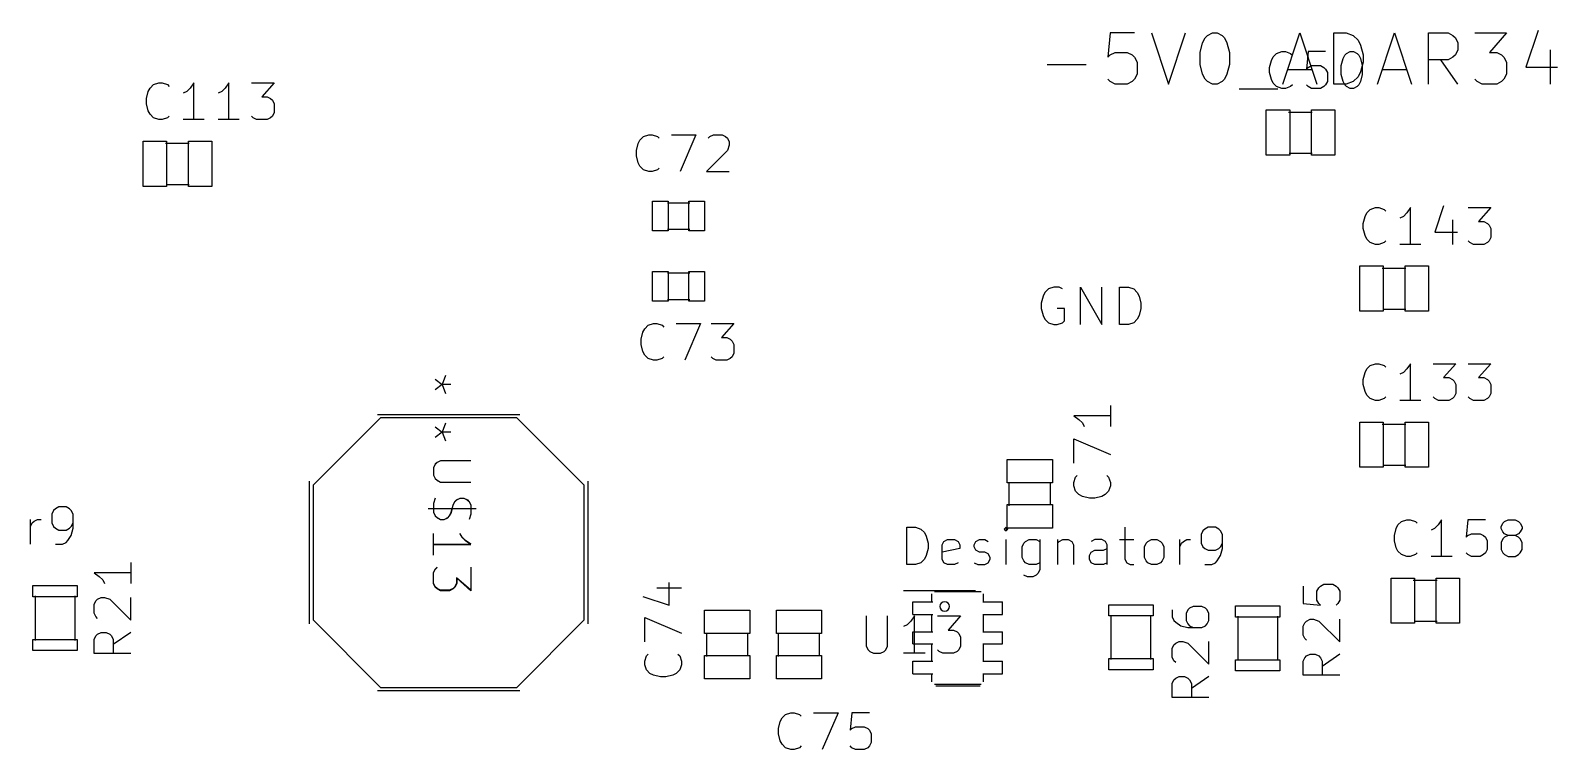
# Model space of a CAD drawing. Header units: millimetres. Extents: x 0 to 280, y 0 to 300.
# Drawn here: x 115.3 to 164.24, y 106.23 to 129.27 of the extents above; entities that cross this region are included whole.
import ezdxf

# ---------------------------------------------------------------- set-up
doc = ezdxf.new("R2010")
doc.units = ezdxf.units.MM
doc.layers.add('F.Fab', color=9, linetype='CONTINUOUS', true_color=0xafafaf)
doc.layers.add('F.Silkscreen', color=41, linetype='CONTINUOUS', true_color=0xf2eda1)

msp = doc.modelspace()

# ---------------------------------------------------------------- linework, layer by layer
at = {"layer": 'F.Fab', "linetype": 'CONTINUOUS'}
for p, q in [((163.617499, 129.271236), (163.228032, 128.102836)), ((149.908271, 129.193342), (149.830378, 128.414409)), ((150.687205, 129.193342), (149.908271, 129.193342)), ((151.232458, 129.193342), (151.777712, 127.557582)), ((151.777712, 127.557582), (152.322965, 129.193342)), ((152.790325, 128.570196), (152.868218, 128.881769)), ((152.868218, 128.881769), (152.946112, 129.037556)), ((152.946112, 129.037556), (153.024005, 129.115449)), ((153.024005, 129.115449), (153.179792, 129.193342)), ((153.179792, 129.193342), (153.335578, 129.193342)), ((153.335578, 129.193342), (153.491365, 129.115449)), ((153.491365, 129.115449), (153.569258, 129.037556)), ((153.569258, 129.037556), (153.647152, 128.881769)), ((153.647152, 128.881769), (153.725045, 128.570196)), ((155.438698, 127.557582), (155.983952, 129.193342)), ((155.983952, 129.193342), (156.529205, 127.557582)), ((157.074458, 127.557582), (157.074458, 129.193342)), ((157.074458, 129.193342), (157.463925, 129.193342)), ((157.463925, 129.193342), (157.697605, 129.115449)), ((157.697605, 129.115449), (157.853392, 128.959662)), ((157.853392, 128.959662), (157.931285, 128.803876)), ((157.931285, 128.803876), (158.009178, 128.492302)), ((158.476538, 127.557582), (159.021792, 129.193342)), ((159.021792, 129.193342), (159.567045, 127.557582)), ((160.112298, 127.557582), (160.112298, 129.193342)), ((160.112298, 129.193342), (160.735445, 129.193342)), ((160.735445, 129.193342), (160.891232, 129.115449)), ((160.891232, 129.115449), (160.969125, 129.037556)), ((160.969125, 129.037556), (161.047018, 128.881769)), ((161.047018, 128.881769), (161.047018, 128.648089)), ((161.592272, 129.193342), (162.604885, 129.193342)), ((162.604885, 129.193342), (162.059632, 128.570196)), ((149.830378, 128.414409), (149.908271, 128.492302)), ((149.908271, 128.492302), (150.064058, 128.570196)), ((150.064058, 128.570196), (150.453525, 128.570196)), ((150.453525, 128.570196), (150.609311, 128.492302)), ((150.609311, 128.492302), (150.687205, 128.414409)), ((150.687205, 128.414409), (150.765098, 128.258622)), ((150.765098, 128.258622), (150.765098, 127.869156)), ((152.790325, 128.180729), (152.790325, 128.570196)), ((153.725045, 128.570196), (153.725045, 128.180729)), ((158.009178, 128.258622), (157.931285, 127.947049)), ((158.009178, 128.492302), (158.009178, 128.258622)), ((160.735445, 128.336516), (160.112298, 128.336516)), ((161.047018, 127.557582), (160.501765, 128.336516)), ((160.891232, 128.414409), (160.735445, 128.336516)), ((160.969125, 128.492302), (160.891232, 128.414409)), ((161.047018, 128.648089), (160.969125, 128.492302)), ((162.059632, 128.570196), (162.293312, 128.570196)), ((162.293312, 128.570196), (162.449098, 128.492302)), ((162.449098, 128.492302), (162.526992, 128.414409)), ((162.526992, 128.414409), (162.604885, 128.258622)), ((162.604885, 128.258622), (162.604885, 127.869156)), ((164.006965, 128.648089), (164.006965, 127.557582)), ((147.883044, 128.180729), (149.129338, 128.180729)), ((150.765098, 127.869156), (150.687205, 127.713369)), ((152.868218, 127.869156), (152.790325, 128.180729)), ((152.946112, 127.713369), (152.868218, 127.869156)), ((153.647152, 127.869156), (153.569258, 127.713369)), ((153.725045, 128.180729), (153.647152, 127.869156)), ((155.594485, 128.024942), (156.373418, 128.024942)), ((157.853392, 127.791262), (157.697605, 127.635476)), ((157.931285, 127.947049), (157.853392, 127.791262)), ((158.632325, 128.024942), (159.411258, 128.024942)), ((162.604885, 127.869156), (162.526992, 127.713369)), ((163.228032, 128.102836), (164.240645, 128.102836)), ((149.908271, 127.635476), (149.830378, 127.713369)), ((150.064058, 127.557582), (149.908271, 127.635476)), ((150.453525, 127.557582), (150.064058, 127.557582)), ((150.609311, 127.635476), (150.453525, 127.557582)), ((150.687205, 127.713369), (150.609311, 127.635476)), ((153.024005, 127.635476), (152.946112, 127.713369)), ((153.179792, 127.557582), (153.024005, 127.635476)), ((153.335578, 127.557582), (153.179792, 127.557582)), ((153.491365, 127.635476), (153.335578, 127.557582)), ((153.569258, 127.713369), (153.491365, 127.635476)), ((154.036619, 127.401796), (155.282912, 127.401796)), ((157.463925, 127.557582), (157.074458, 127.557582)), ((157.697605, 127.635476), (157.463925, 127.557582)), ((161.670165, 127.635476), (161.592272, 127.713369)), ((161.825952, 127.557582), (161.670165, 127.635476)), ((162.293312, 127.557582), (161.825952, 127.557582)), ((162.449098, 127.635476), (162.293312, 127.557582)), ((162.526992, 127.713369), (162.449098, 127.635476)), ((154.9078, 125.2761), (154.9078, 126.7262)), ((154.9078, 126.7262), (155.6579, 126.7262)), ((155.619, 126.66), (156.381, 126.66)), ((155.6579, 126.7262), (155.6579, 125.2761)), ((156.3556, 125.2761), (156.3556, 126.7262)), ((156.3556, 126.7262), (157.1057, 126.7262)), ((157.1057, 126.7262), (157.1057, 125.2761)), ((118.9078, 124.2761), (118.9078, 125.7262)), ((118.9078, 125.7262), (119.6579, 125.7262)), ((119.619, 125.66), (120.381, 125.66)), ((119.6579, 125.7262), (119.6579, 124.2761)), ((120.3556, 124.2761), (120.3556, 125.7262)), ((120.3556, 125.7262), (121.1057, 125.7262)), ((121.1057, 125.7262), (121.1057, 124.2761)), ((155.644, 125.34), (156.381, 125.34)), ((155.6579, 125.2761), (154.9078, 125.2761)), ((157.1057, 125.2761), (156.3556, 125.2761)), ((119.644, 124.34), (120.381, 124.34)), ((119.6579, 124.2761), (118.9078, 124.2761)), ((121.1057, 124.2761), (120.3556, 124.2761)), ((135.2318, 122.8501), (135.2318, 123.8001)), ((135.2318, 123.8001), (135.7319, 123.8001)), ((135.714, 123.752), (136.426, 123.752)), ((135.7319, 123.8001), (135.7319, 122.8501)), ((136.4002, 122.8501), (136.4002, 123.8001)), ((136.4002, 123.8001), (136.9003, 123.8001)), ((136.9003, 123.8001), (136.9003, 122.8501)), ((135.7319, 122.8501), (135.2318, 122.8501)), ((135.714, 122.901), (136.426, 122.901)), ((136.9003, 122.8501), (136.4002, 122.8501)), ((135.2318, 120.6001), (135.2318, 121.5501)), ((135.2318, 121.5501), (135.7319, 121.5501)), ((135.714, 121.502), (136.426, 121.502)), ((135.7319, 121.5501), (135.7319, 120.6001)), ((136.4002, 120.6001), (136.4002, 121.5501)), ((136.4002, 121.5501), (136.9003, 121.5501)), ((136.9003, 121.5501), (136.9003, 120.6001)), ((157.9078, 120.2761), (157.9078, 121.7262)), ((157.9078, 121.7262), (158.6579, 121.7262)), ((158.619, 121.66), (159.381, 121.66)), ((158.6579, 121.7262), (158.6579, 120.2761)), ((159.3556, 120.2761), (159.3556, 121.7262)), ((159.3556, 121.7262), (160.1057, 121.7262)), ((160.1057, 121.7262), (160.1057, 120.2761)), ((147.92404, 120.990823), (147.810135, 120.876918)), ((148.094897, 121.047775), (147.92404, 120.990823)), ((148.265754, 121.047775), (148.094897, 121.047775)), ((148.379659, 120.990823), (148.265754, 121.047775)), ((148.949182, 119.851775), (148.949182, 121.047775)), ((148.949182, 121.047775), (149.632611, 119.851775)), ((149.632611, 119.851775), (149.632611, 121.047775)), ((150.202134, 119.851775), (150.202134, 121.047775)), ((150.202134, 121.047775), (150.486896, 121.047775)), ((150.486896, 121.047775), (150.657753, 120.990823)), ((150.657753, 120.990823), (150.771658, 120.876918)), ((135.7319, 120.6001), (135.2318, 120.6001)), ((135.714, 120.651), (136.426, 120.651)), ((136.9003, 120.6001), (136.4002, 120.6001)), ((147.753182, 120.763013), (147.69623, 120.535204)), ((147.69623, 120.535204), (147.69623, 120.364347)), ((147.810135, 120.876918), (147.753182, 120.763013)), ((150.771658, 120.876918), (150.828611, 120.763013)), ((150.828611, 120.763013), (150.885563, 120.535204)), ((150.885563, 120.535204), (150.885563, 120.364347)), ((147.69623, 120.364347), (147.753182, 120.136537)), ((147.753182, 120.136537), (147.810135, 120.022632)), ((147.810135, 120.022632), (147.92404, 119.908728)), ((148.436611, 120.364347), (148.208801, 120.364347)), ((148.379659, 119.908728), (148.436611, 119.96568)), ((148.436611, 119.96568), (148.436611, 120.364347)), ((150.771658, 120.022632), (150.657753, 119.908728)), ((150.828611, 120.136537), (150.771658, 120.022632)), ((150.885563, 120.364347), (150.828611, 120.136537)), ((158.6579, 120.2761), (157.9078, 120.2761)), ((158.644, 120.34), (159.381, 120.34)), ((160.1057, 120.2761), (159.3556, 120.2761)), ((147.92404, 119.908728), (148.094897, 119.851775)), ((148.094897, 119.851775), (148.208801, 119.851775)), ((148.208801, 119.851775), (148.379659, 119.908728)), ((150.486896, 119.851775), (150.202134, 119.851775)), ((150.657753, 119.908728), (150.486896, 119.851775)), ((126.5156, 116.858), (124.3566, 114.699)), ((130.8844, 116.858), (126.5156, 116.858)), ((128.262232, 116.57443), (128.489623, 116.403888)), ((128.262232, 116.57443), (128.489623, 116.403888)), ((128.603318, 116.688126), (128.489623, 116.403888)), ((128.603318, 116.688126), (128.489623, 116.403888)), ((133.0434, 114.699), (130.8844, 116.858)), ((157.9078, 115.2761), (157.9078, 116.7262)), ((157.9078, 116.7262), (158.6579, 116.7262)), ((158.619, 116.66), (159.381, 116.66)), ((158.6579, 116.7262), (158.6579, 115.2761)), ((159.3556, 115.2761), (159.3556, 116.7262)), ((159.3556, 116.7262), (160.1057, 116.7262)), ((160.1057, 116.7262), (160.1057, 115.2761)), ((128.489623, 116.403888), (128.262232, 116.233345)), ((128.489623, 116.403888), (128.262232, 116.233345)), ((128.773861, 116.403888), (128.489623, 116.403888)), ((128.489623, 116.403888), (128.603318, 116.119649)), ((128.773861, 116.403888), (128.489623, 116.403888)), ((128.489623, 116.403888), (128.603318, 116.119649)), ((146.6038, 114.7756), (146.6038, 115.5257)), ((146.6038, 115.5257), (148.0539, 115.5257)), ((148.0539, 115.5257), (148.0539, 114.7756)), ((128.271909, 115.368535), (128.215061, 115.25484)), ((128.215061, 115.25484), (128.215061, 115.027449)), ((128.215061, 115.027449), (128.271909, 114.913754)), ((128.272448, 115.370019), (128.215382, 115.255889)), ((128.215382, 115.255889), (128.215382, 115.027627)), ((128.215382, 115.027627), (128.272448, 114.913497)), ((128.328756, 115.425383), (128.271909, 115.368535)), ((128.329513, 115.427085), (128.272448, 115.370019)), ((128.442451, 115.48223), (128.328756, 115.425383)), ((128.443644, 115.48415), (128.329513, 115.427085)), ((129.408861, 115.48223), (128.442451, 115.48223)), ((129.413754, 115.48415), (128.443644, 115.48415)), ((158.6579, 115.2761), (157.9078, 115.2761)), ((158.644, 115.34), (159.381, 115.34)), ((160.1057, 115.2761), (159.3556, 115.2761)), ((124.3566, 114.699), (124.3566, 110.381)), ((128.271909, 114.913754), (128.328756, 114.856907)), ((128.272448, 114.913497), (128.329513, 114.856431)), ((128.328756, 114.856907), (128.442451, 114.800059)), ((128.329513, 114.856431), (128.443644, 114.799366)), ((128.442451, 114.800059), (129.408861, 114.800059)), ((128.443644, 114.799366), (129.413754, 114.799366)), ((133.0434, 110.381), (133.0434, 114.699)), ((148.0539, 114.7756), (146.6038, 114.7756)), ((146.67, 114.039), (146.67, 114.801)), ((147.99, 114.064), (147.99, 114.801)), ((128.271909, 114.28843), (128.215061, 114.117887)), ((128.215061, 114.117887), (128.215061, 113.833649)), ((128.272448, 114.285778), (128.215382, 114.114582)), ((128.215382, 114.114582), (128.215382, 113.829256)), ((128.783537, 113.833649), (128.840385, 114.06104)), ((128.786036, 113.829256), (128.843101, 114.057517)), ((128.840385, 114.06104), (128.897232, 114.174735)), ((128.843101, 114.057517), (128.900166, 114.171648)), ((128.897232, 114.174735), (128.95408, 114.231582)), ((128.900166, 114.171648), (128.957232, 114.228713)), ((128.95408, 114.231582), (129.067775, 114.28843)), ((128.957232, 114.228713), (129.071362, 114.285778)), ((129.067775, 114.28843), (129.18147, 114.28843)), ((129.071362, 114.285778), (129.185493, 114.285778)), ((129.18147, 114.28843), (129.295166, 114.231582)), ((129.185493, 114.285778), (129.299624, 114.228713)), ((129.295166, 114.231582), (129.352013, 114.174735)), ((129.299624, 114.228713), (129.356689, 114.171648)), ((129.352013, 114.174735), (129.408861, 114.06104)), ((129.356689, 114.171648), (129.413754, 114.057517)), ((129.408861, 114.06104), (129.408861, 113.776801)), ((129.413754, 114.057517), (129.413754, 113.77219)), ((146.6038, 113.3278), (146.6038, 114.0779)), ((146.6038, 114.0779), (148.0539, 114.0779)), ((148.0539, 114.0779), (148.0539, 113.3278)), ((129.58495, 113.943386), (128.044186, 113.943386)), ((129.579404, 113.947344), (128.044518, 113.947344)), ((128.215061, 113.833649), (128.271909, 113.719954)), ((128.215382, 113.829256), (128.272448, 113.715125)), ((128.271909, 113.719954), (128.328756, 113.663106)), ((128.272448, 113.715125), (128.329513, 113.65806)), ((128.328756, 113.663106), (128.442451, 113.606259)), ((128.329513, 113.65806), (128.443644, 113.600994)), ((128.442451, 113.606259), (128.556147, 113.606259)), ((128.443644, 113.600994), (128.557774, 113.600994)), ((128.556147, 113.606259), (128.669842, 113.663106)), ((128.557774, 113.600994), (128.671905, 113.65806)), ((128.669842, 113.663106), (128.726689, 113.719954)), ((128.671905, 113.65806), (128.72897, 113.715125)), ((128.726689, 113.719954), (128.783537, 113.833649)), ((128.72897, 113.715125), (128.786036, 113.829256)), ((129.408861, 113.776801), (129.352013, 113.606259)), ((129.413754, 113.77219), (129.356689, 113.600994)), ((128.215061, 112.469307), (128.215061, 113.151478)), ((128.215382, 112.459687), (128.215382, 113.144471)), ((129.124623, 113.037783), (129.067775, 113.151478)), ((129.128428, 113.030341), (129.071362, 113.144471)), ((148.0539, 113.3278), (146.6038, 113.3278)), ((128.215061, 112.810392), (129.408861, 112.810392)), ((128.215382, 112.802079), (129.413754, 112.802079)), ((129.238318, 112.924088), (129.124623, 113.037783)), ((129.242558, 112.91621), (129.128428, 113.030341)), ((129.408861, 112.810392), (129.238318, 112.924088)), ((129.413754, 112.802079), (129.242558, 112.91621)), ((128.215061, 111.900831), (128.271909, 112.014526)), ((128.215061, 111.559745), (128.215061, 111.900831)), ((128.215382, 111.889034), (128.272448, 112.003164)), ((128.215382, 111.546642), (128.215382, 111.889034)), ((128.271909, 112.014526), (128.328756, 112.071374)), ((128.272448, 112.003164), (128.329513, 112.06023)), ((129.408861, 111.332355), (128.95408, 111.730288)), ((128.95408, 111.730288), (128.95408, 111.559745)), ((129.413754, 111.31838), (128.957232, 111.717838)), ((128.957232, 111.717838), (128.957232, 111.546642)), ((129.408861, 112.071374), (129.408861, 111.332355)), ((129.413754, 112.06023), (129.413754, 111.31838)), ((158.9078, 110.2761), (158.9078, 111.7262)), ((158.9078, 111.7262), (159.6579, 111.7262)), ((159.619, 111.66), (160.381, 111.66)), ((159.6579, 111.7262), (159.6579, 110.2761)), ((160.3556, 110.2761), (160.3556, 111.7262)), ((160.3556, 111.7262), (161.1057, 111.7262)), ((161.1057, 111.7262), (161.1057, 110.2761)), ((115.3688, 111.1258), (115.3688, 111.4814)), ((115.3688, 111.4814), (116.7912, 111.4814)), ((116.7912, 111.1258), (115.3688, 111.1258)), ((115.445, 111.1512), (115.445, 109.7288)), ((116.715, 111.1512), (116.715, 109.7288)), ((116.7912, 111.4814), (116.7912, 111.1258)), ((128.271909, 111.44605), (128.215061, 111.559745)), ((128.272448, 111.432511), (128.215382, 111.546642)), ((128.328756, 111.389202), (128.271909, 111.44605)), ((128.329513, 111.375446), (128.272448, 111.432511)), ((128.442451, 111.332355), (128.328756, 111.389202)), ((128.443644, 111.31838), (128.329513, 111.375446)), ((128.726689, 111.332355), (128.442451, 111.332355)), ((128.72897, 111.31838), (128.443644, 111.31838)), ((128.840385, 111.389202), (128.726689, 111.332355)), ((128.843101, 111.375446), (128.72897, 111.31838)), ((128.897232, 111.44605), (128.840385, 111.389202)), ((128.900166, 111.432511), (128.843101, 111.375446)), ((128.95408, 111.559745), (128.897232, 111.44605)), ((128.957232, 111.546642), (128.900166, 111.432511)), ((144.1918, 110.9684), (144.1918, 111.2224)), ((144.268, 111.2986), (145.7666, 111.2986)), ((145.8428, 110.9684), (145.8428, 111.2224)), ((136.9038, 109.9456), (136.9038, 110.6957)), ((136.9038, 110.6957), (138.3539, 110.6957)), ((138.3539, 110.6957), (138.3539, 109.9456)), ((139.2038, 109.9456), (139.2038, 110.6957)), ((139.2038, 110.6957), (140.6539, 110.6957)), ((140.6539, 110.6957), (140.6539, 109.9456)), ((143.5822, 110.9684), (144.1918, 110.9684)), ((143.5822, 110.562), (143.5822, 110.9684)), ((144.1918, 110.9684), (144.2172, 110.9684)), ((145.8174, 110.9684), (145.8428, 110.9684)), ((145.8428, 110.9684), (146.4524, 110.9684)), ((146.4524, 110.562), (146.4524, 110.9684)), ((149.8588, 110.5158), (149.8588, 110.8714)), ((149.8588, 110.8714), (151.2812, 110.8714)), ((151.2812, 110.8714), (151.2812, 110.5158)), ((153.9188, 110.4758), (153.9188, 110.8314)), ((153.9188, 110.8314), (155.3412, 110.8314)), ((155.3412, 110.8314), (155.3412, 110.4758)), ((124.3566, 110.381), (126.5156, 108.222)), ((130.8844, 108.222), (133.0434, 110.381)), ((142.085849, 110.513754), (142.085849, 109.543644)), ((142.770633, 109.543644), (142.770633, 110.513754)), ((143.398352, 110.228428), (143.284221, 110.171362)), ((143.512482, 110.342558), (143.398352, 110.228428)), ((143.626613, 110.513754), (143.512482, 110.342558)), ((143.5822, 110.562), (144.1918, 110.562)), ((143.626613, 109.315382), (143.626613, 110.513754)), ((144.1918, 110.562), (144.2172, 110.562)), ((144.1918, 110.0032), (144.1918, 110.562)), ((144.368463, 110.513754), (145.110312, 110.513754)), ((145.110312, 110.513754), (144.710855, 110.057232)), ((145.8174, 110.562), (145.8428, 110.562)), ((145.8428, 110.562), (146.4524, 110.562)), ((145.8428, 110.0032), (145.8428, 110.562)), ((151.2812, 110.5158), (149.8588, 110.5158)), ((149.935, 109.1188), (149.935, 110.5412)), ((151.205, 109.1188), (151.205, 110.5412)), ((155.3412, 110.4758), (153.9188, 110.4758)), ((153.995, 110.5012), (153.995, 109.0788)), ((155.265, 110.5012), (155.265, 109.0788)), ((159.6579, 110.2761), (158.9078, 110.2761)), ((159.644, 110.34), (160.381, 110.34)), ((161.1057, 110.2761), (160.3556, 110.2761)), ((115.3688, 109.3986), (115.3688, 109.7542)), ((115.3688, 109.7542), (116.7912, 109.7542)), ((116.7912, 109.7542), (116.7912, 109.3986)), ((138.3539, 109.9456), (136.9038, 109.9456)), ((136.97, 109.209), (136.97, 109.971)), ((138.29, 109.234), (138.29, 109.971)), ((140.6539, 109.9456), (139.2038, 109.9456)), ((139.27, 109.209), (139.27, 109.971)), ((140.59, 109.234), (140.59, 109.971)), ((143.5822, 110.0032), (144.1918, 110.0032)), ((143.5822, 109.6222), (143.5822, 110.0032)), ((144.1918, 110.0032), (144.2172, 110.0032)), ((144.710855, 110.057232), (144.882051, 110.057232)), ((144.882051, 110.057232), (144.996181, 110.000166)), ((144.996181, 110.000166), (145.053247, 109.943101)), ((145.053247, 109.943101), (145.110312, 109.82897)), ((145.110312, 109.82897), (145.110312, 109.543644)), ((145.8174, 110.0032), (145.8428, 110.0032)), ((145.8428, 110.0032), (146.4524, 110.0032)), ((146.4524, 109.6222), (146.4524, 110.0032)), ((116.7912, 109.3986), (115.3688, 109.3986)), ((136.9038, 108.4978), (136.9038, 109.2479)), ((136.9038, 109.2479), (138.3539, 109.2479)), ((138.3539, 109.2479), (138.3539, 108.4978)), ((139.2038, 108.4978), (139.2038, 109.2479)), ((139.2038, 109.2479), (140.6539, 109.2479)), ((140.6539, 109.2479), (140.6539, 108.4978)), ((142.085849, 109.543644), (142.142915, 109.429513)), ((142.142915, 109.429513), (142.19998, 109.372448)), ((142.19998, 109.372448), (142.314111, 109.315382)), ((142.314111, 109.315382), (142.542372, 109.315382)), ((142.542372, 109.315382), (142.656503, 109.372448)), ((142.656503, 109.372448), (142.713568, 109.429513)), ((142.713568, 109.429513), (142.770633, 109.543644)), ((143.969005, 109.315382), (143.284221, 109.315382)), ((143.5822, 109.6222), (144.1918, 109.6222)), ((144.1918, 109.6222), (144.2172, 109.6222)), ((144.1918, 109.0634), (144.1918, 109.6222)), ((144.425528, 109.372448), (144.368463, 109.429513)), ((144.539659, 109.315382), (144.425528, 109.372448)), ((144.882051, 109.315382), (144.539659, 109.315382)), ((144.996181, 109.372448), (144.882051, 109.315382)), ((145.053247, 109.429513), (144.996181, 109.372448)), ((145.110312, 109.543644), (145.053247, 109.429513)), ((145.8174, 109.6222), (145.8428, 109.6222)), ((145.8428, 109.6222), (146.4524, 109.6222)), ((145.8428, 109.0634), (145.8428, 109.6222)), ((149.8588, 108.7886), (149.8588, 109.1442)), ((149.8588, 109.1442), (151.2812, 109.1442)), ((151.2812, 109.1442), (151.2812, 108.7886)), ((143.5822, 109.0634), (144.1918, 109.0634)), ((143.5822, 108.657), (143.5822, 109.0634)), ((143.5822, 108.657), (144.1918, 108.657)), ((144.1918, 109.0634), (144.2172, 109.0634)), ((144.1918, 108.657), (144.2172, 108.657)), ((144.1918, 108.403), (144.1918, 108.657)), ((145.8174, 109.0634), (145.8428, 109.0634)), ((145.8174, 108.657), (145.8428, 108.657)), ((145.8428, 109.0634), (146.4524, 109.0634)), ((145.8428, 108.657), (146.4524, 108.657)), ((145.8428, 108.403), (145.8428, 108.657)), ((146.4524, 108.657), (146.4524, 109.0634)), ((151.2812, 108.7886), (149.8588, 108.7886)), ((153.9188, 108.7486), (153.9188, 109.1042)), ((153.9188, 109.1042), (155.3412, 109.1042)), ((155.3412, 108.7486), (153.9188, 108.7486)), ((155.3412, 109.1042), (155.3412, 108.7486)), ((126.5156, 108.222), (130.8844, 108.222)), ((138.3539, 108.4978), (136.9038, 108.4978)), ((140.6539, 108.4978), (139.2038, 108.4978)), ((144.268, 108.3268), (145.7666, 108.3268))]:
    msp.add_line(p, q, dxfattribs=at)
at = {"layer": 'F.Fab'}
for start, end in [(0, 180), (-180, 0)]:
    msp.add_arc((144.5982, 110.816), 0.1524, start, end, dxfattribs=at)
at = {"layer": 'F.Silkscreen', "linetype": 'CONTINUOUS'}
for p, q in [((155.015594, 128.091146), (155.071619, 128.315247)), ((155.071619, 128.315247), (155.127644, 128.427297)), ((155.127644, 128.427297), (155.239695, 128.539347)), ((155.239695, 128.539347), (155.40777, 128.595372)), ((155.40777, 128.595372), (155.51982, 128.595372)), ((155.51982, 128.595372), (155.687896, 128.539347)), ((155.687896, 128.539347), (155.743921, 128.483322)), ((156.248147, 128.595372), (156.192122, 128.035121)), ((156.808399, 128.595372), (156.248147, 128.595372)), ((157.312625, 128.147171), (157.36865, 128.371272)), ((157.36865, 128.371272), (157.424675, 128.483322)), ((157.424675, 128.483322), (157.480701, 128.539347)), ((157.480701, 128.539347), (157.592751, 128.595372)), ((157.592751, 128.595372), (157.704801, 128.595372)), ((157.704801, 128.595372), (157.816851, 128.539347)), ((157.816851, 128.539347), (157.872877, 128.483322)), ((157.872877, 128.483322), (157.928902, 128.371272)), ((157.928902, 128.371272), (157.984927, 128.147171)), ((155.015594, 127.923071), (155.015594, 128.091146)), ((155.071619, 127.69897), (155.015594, 127.923071)), ((156.192122, 128.035121), (156.248147, 128.091146)), ((156.248147, 128.091146), (156.360198, 128.147171)), ((156.360198, 128.147171), (156.640323, 128.147171)), ((156.640323, 128.147171), (156.752374, 128.091146)), ((156.752374, 128.091146), (156.808399, 128.035121)), ((156.808399, 128.035121), (156.864424, 127.923071)), ((156.864424, 127.923071), (156.864424, 127.642945)), ((157.312625, 127.867046), (157.312625, 128.147171)), ((157.36865, 127.642945), (157.312625, 127.867046)), ((157.984927, 127.867046), (157.928902, 127.642945)), ((157.984927, 128.147171), (157.984927, 127.867046)), ((119.015594, 127.091146), (119.071619, 127.315247)), ((119.071619, 127.315247), (119.127644, 127.427297)), ((119.127644, 127.427297), (119.239695, 127.539347)), ((119.239695, 127.539347), (119.40777, 127.595372)), ((119.40777, 127.595372), (119.51982, 127.595372)), ((119.51982, 127.595372), (119.687896, 127.539347)), ((119.687896, 127.539347), (119.743921, 127.483322)), ((120.304172, 127.315247), (120.192122, 127.259222)), ((120.416223, 127.427297), (120.304172, 127.315247)), ((120.528273, 127.595372), (120.416223, 127.427297)), ((120.528273, 126.418844), (120.528273, 127.595372)), ((121.424675, 127.315247), (121.312625, 127.259222)), ((121.536726, 127.427297), (121.424675, 127.315247)), ((121.648776, 127.595372), (121.536726, 127.427297)), ((121.648776, 126.418844), (121.648776, 127.595372)), ((122.377103, 127.595372), (123.10543, 127.595372)), ((123.10543, 127.595372), (122.713254, 127.147171)), ((155.127644, 127.58692), (155.071619, 127.69897)), ((155.239695, 127.47487), (155.127644, 127.58692)), ((155.40777, 127.418844), (155.239695, 127.47487)), ((155.51982, 127.418844), (155.40777, 127.418844)), ((155.687896, 127.47487), (155.51982, 127.418844)), ((155.743921, 127.530895), (155.687896, 127.47487)), ((156.248147, 127.47487), (156.192122, 127.530895)), ((156.360198, 127.418844), (156.248147, 127.47487)), ((156.640323, 127.418844), (156.360198, 127.418844)), ((156.752374, 127.47487), (156.640323, 127.418844)), ((156.808399, 127.530895), (156.752374, 127.47487)), ((156.864424, 127.642945), (156.808399, 127.530895)), ((157.424675, 127.530895), (157.36865, 127.642945)), ((157.480701, 127.47487), (157.424675, 127.530895)), ((157.592751, 127.418844), (157.480701, 127.47487)), ((157.704801, 127.418844), (157.592751, 127.418844)), ((157.816851, 127.47487), (157.704801, 127.418844)), ((157.872877, 127.530895), (157.816851, 127.47487)), ((157.928902, 127.642945), (157.872877, 127.530895)), ((119.015594, 126.923071), (119.015594, 127.091146)), ((119.071619, 126.69897), (119.015594, 126.923071)), ((122.713254, 127.147171), (122.881329, 127.147171)), ((122.881329, 127.147171), (122.99338, 127.091146)), ((122.99338, 127.091146), (123.049405, 127.035121)), ((123.049405, 127.035121), (123.10543, 126.923071)), ((123.10543, 126.923071), (123.10543, 126.642945)), ((119.127644, 126.58692), (119.071619, 126.69897)), ((119.239695, 126.47487), (119.127644, 126.58692)), ((119.40777, 126.418844), (119.239695, 126.47487)), ((119.51982, 126.418844), (119.40777, 126.418844)), ((119.687896, 126.47487), (119.51982, 126.418844)), ((119.743921, 126.530895), (119.687896, 126.47487)), ((120.864424, 126.418844), (120.192122, 126.418844)), ((121.984927, 126.418844), (121.312625, 126.418844)), ((122.433128, 126.47487), (122.377103, 126.530895)), ((122.545178, 126.418844), (122.433128, 126.47487)), ((122.881329, 126.418844), (122.545178, 126.418844)), ((122.99338, 126.47487), (122.881329, 126.418844)), ((123.049405, 126.530895), (122.99338, 126.47487)), ((123.10543, 126.642945), (123.049405, 126.530895)), ((134.832644, 125.762297), (134.944695, 125.874347)), ((134.944695, 125.874347), (135.11277, 125.930372)), ((135.11277, 125.930372), (135.22482, 125.930372)), ((135.22482, 125.930372), (135.392896, 125.874347)), ((135.392896, 125.874347), (135.448921, 125.818322)), ((135.841097, 125.930372), (136.625449, 125.930372)), ((136.625449, 125.930372), (136.121223, 124.753844)), ((137.017625, 125.818322), (137.07365, 125.874347)), ((137.07365, 125.874347), (137.185701, 125.930372)), ((137.185701, 125.930372), (137.465826, 125.930372)), ((137.465826, 125.930372), (137.577877, 125.874347)), ((137.577877, 125.874347), (137.633902, 125.818322)), ((137.633902, 125.818322), (137.689927, 125.706272)), ((134.720594, 125.426146), (134.776619, 125.650247)), ((134.720594, 125.258071), (134.720594, 125.426146)), ((134.776619, 125.650247), (134.832644, 125.762297)), ((137.633902, 125.426146), (136.9616, 124.753844)), ((137.689927, 125.594222), (137.633902, 125.426146)), ((137.689927, 125.706272), (137.689927, 125.594222)), ((134.776619, 125.03397), (134.720594, 125.258071)), ((134.832644, 124.92192), (134.776619, 125.03397)), ((134.944695, 124.80987), (134.832644, 124.92192)), ((135.11277, 124.753844), (134.944695, 124.80987)), ((135.392896, 124.80987), (135.22482, 124.753844)), ((135.448921, 124.865895), (135.392896, 124.80987)), ((135.22482, 124.753844), (135.11277, 124.753844)), ((136.9616, 124.753844), (137.689927, 124.753844)), ((158.071619, 123.315247), (158.127644, 123.427297)), ((158.127644, 123.427297), (158.239695, 123.539347)), ((158.239695, 123.539347), (158.40777, 123.595372)), ((158.40777, 123.595372), (158.51982, 123.595372)), ((158.51982, 123.595372), (158.687896, 123.539347)), ((158.687896, 123.539347), (158.743921, 123.483322)), ((159.416223, 123.427297), (159.304172, 123.315247)), ((159.528273, 123.595372), (159.416223, 123.427297)), ((159.528273, 122.418844), (159.528273, 123.595372)), ((160.592751, 123.651398), (160.312625, 122.81102)), ((161.377103, 123.595372), (162.10543, 123.595372)), ((162.10543, 123.595372), (161.713254, 123.147171)), ((158.015594, 123.091146), (158.071619, 123.315247)), ((158.015594, 122.923071), (158.015594, 123.091146)), ((158.071619, 122.69897), (158.015594, 122.923071)), ((159.304172, 123.315247), (159.192122, 123.259222)), ((160.872877, 123.203196), (160.872877, 122.418844)), ((161.713254, 123.147171), (161.881329, 123.147171)), ((161.881329, 123.147171), (161.99338, 123.091146)), ((161.99338, 123.091146), (162.049405, 123.035121)), ((162.049405, 123.035121), (162.10543, 122.923071)), ((162.10543, 122.923071), (162.10543, 122.642945)), ((158.127644, 122.58692), (158.071619, 122.69897)), ((158.239695, 122.47487), (158.127644, 122.58692)), ((158.40777, 122.418844), (158.239695, 122.47487)), ((158.51982, 122.418844), (158.40777, 122.418844)), ((158.687896, 122.47487), (158.51982, 122.418844)), ((158.743921, 122.530895), (158.687896, 122.47487)), ((159.864424, 122.418844), (159.192122, 122.418844)), ((160.312625, 122.81102), (161.040952, 122.81102)), ((161.433128, 122.47487), (161.377103, 122.530895)), ((161.545178, 122.418844), (161.433128, 122.47487)), ((161.881329, 122.418844), (161.545178, 122.418844)), ((161.99338, 122.47487), (161.881329, 122.418844)), ((162.049405, 122.530895), (161.99338, 122.47487)), ((162.10543, 122.642945), (162.049405, 122.530895)), ((134.870594, 119.376146), (134.926619, 119.600247)), ((134.926619, 119.600247), (134.982644, 119.712297)), ((134.982644, 119.712297), (135.094695, 119.824347)), ((135.094695, 119.824347), (135.26277, 119.880372)), ((135.26277, 119.880372), (135.37482, 119.880372)), ((135.37482, 119.880372), (135.542896, 119.824347)), ((135.542896, 119.824347), (135.598921, 119.768322)), ((135.991097, 119.880372), (136.775449, 119.880372)), ((136.775449, 119.880372), (136.271223, 118.703844)), ((137.1116, 119.880372), (137.839927, 119.880372)), ((137.839927, 119.880372), (137.447751, 119.432171)), ((137.447751, 119.432171), (137.615826, 119.432171)), ((137.615826, 119.432171), (137.727877, 119.376146)), ((134.870594, 119.208071), (134.870594, 119.376146)), ((134.926619, 118.98397), (134.870594, 119.208071)), ((134.982644, 118.87192), (134.926619, 118.98397)), ((137.727877, 119.376146), (137.783902, 119.320121)), ((137.783902, 119.320121), (137.839927, 119.208071)), ((137.839927, 119.208071), (137.839927, 118.927945)), ((135.094695, 118.75987), (134.982644, 118.87192)), ((135.26277, 118.703844), (135.094695, 118.75987)), ((135.37482, 118.703844), (135.26277, 118.703844)), ((135.542896, 118.75987), (135.37482, 118.703844)), ((135.598921, 118.815895), (135.542896, 118.75987)), ((137.167625, 118.75987), (137.1116, 118.815895)), ((137.279675, 118.703844), (137.167625, 118.75987)), ((137.615826, 118.703844), (137.279675, 118.703844)), ((137.727877, 118.75987), (137.615826, 118.703844)), ((137.783902, 118.815895), (137.727877, 118.75987)), ((137.839927, 118.927945), (137.783902, 118.815895)), ((158.127644, 118.427297), (158.239695, 118.539347)), ((158.239695, 118.539347), (158.40777, 118.595372)), ((158.40777, 118.595372), (158.51982, 118.595372)), ((158.51982, 118.595372), (158.687896, 118.539347)), ((158.687896, 118.539347), (158.743921, 118.483322)), ((159.528273, 118.595372), (159.416223, 118.427297)), ((159.528273, 117.418844), (159.528273, 118.595372)), ((160.2566, 118.595372), (160.984927, 118.595372)), ((160.984927, 118.595372), (160.592751, 118.147171)), ((161.377103, 118.595372), (162.10543, 118.595372)), ((162.10543, 118.595372), (161.713254, 118.147171)), ((128.262232, 118.09843), (128.489623, 117.927888)), ((128.262232, 118.09843), (128.489623, 117.927888)), ((128.603318, 118.212126), (128.489623, 117.927888)), ((128.603318, 118.212126), (128.489623, 117.927888)), ((158.015594, 118.091146), (158.071619, 118.315247)), ((158.015594, 117.923071), (158.015594, 118.091146)), ((158.071619, 118.315247), (158.127644, 118.427297)), ((159.304172, 118.315247), (159.192122, 118.259222)), ((159.416223, 118.427297), (159.304172, 118.315247)), ((160.592751, 118.147171), (160.760826, 118.147171)), ((160.760826, 118.147171), (160.872877, 118.091146)), ((160.872877, 118.091146), (160.928902, 118.035121)), ((160.928902, 118.035121), (160.984927, 117.923071)), ((161.713254, 118.147171), (161.881329, 118.147171)), ((161.881329, 118.147171), (161.99338, 118.091146)), ((161.99338, 118.091146), (162.049405, 118.035121)), ((162.049405, 118.035121), (162.10543, 117.923071)), ((128.489623, 117.927888), (128.262232, 117.757345)), ((128.489623, 117.927888), (128.262232, 117.757345)), ((128.773861, 117.927888), (128.489623, 117.927888)), ((128.489623, 117.927888), (128.603318, 117.643649)), ((128.773861, 117.927888), (128.489623, 117.927888)), ((128.489623, 117.927888), (128.603318, 117.643649)), ((158.071619, 117.69897), (158.015594, 117.923071)), ((158.127644, 117.58692), (158.071619, 117.69897)), ((158.239695, 117.47487), (158.127644, 117.58692)), ((158.40777, 117.418844), (158.239695, 117.47487)), ((158.687896, 117.47487), (158.51982, 117.418844)), ((158.743921, 117.530895), (158.687896, 117.47487)), ((160.312625, 117.47487), (160.2566, 117.530895)), ((160.424675, 117.418844), (160.312625, 117.47487)), ((160.872877, 117.47487), (160.760826, 117.418844)), ((160.928902, 117.530895), (160.872877, 117.47487)), ((160.984927, 117.642945), (160.928902, 117.530895)), ((160.984927, 117.923071), (160.984927, 117.642945)), ((161.433128, 117.47487), (161.377103, 117.530895)), ((161.545178, 117.418844), (161.433128, 117.47487)), ((161.99338, 117.47487), (161.881329, 117.418844)), ((162.049405, 117.530895), (161.99338, 117.47487)), ((162.10543, 117.642945), (162.049405, 117.530895)), ((162.10543, 117.923071), (162.10543, 117.642945)), ((149.911155, 117.254927), (149.911155, 116.582625)), ((158.51982, 117.418844), (158.40777, 117.418844)), ((159.864424, 117.418844), (159.192122, 117.418844)), ((160.760826, 117.418844), (160.424675, 117.418844)), ((161.881329, 117.418844), (161.545178, 117.418844)), ((130.986, 116.9596), (126.414, 116.9596)), ((149.911155, 116.918776), (148.734627, 116.918776)), ((148.734627, 116.918776), (148.902702, 116.806726)), ((148.902702, 116.806726), (149.014752, 116.694675)), ((149.014752, 116.694675), (149.070778, 116.582625)), ((148.734627, 115.406097), (148.734627, 116.190449)), ((148.734627, 116.190449), (149.911155, 115.686223)), ((124.2296, 114.826), (124.2296, 110.254)), ((133.1704, 110.254), (133.1704, 114.826)), ((148.734627, 114.78982), (148.790652, 114.957896)), ((148.734627, 114.67777), (148.734627, 114.78982)), ((148.790652, 114.509695), (148.734627, 114.67777)), ((148.790652, 114.957896), (148.846677, 115.013921)), ((149.799104, 115.013921), (149.85513, 114.957896)), ((149.85513, 114.957896), (149.911155, 114.78982)), ((149.911155, 114.67777), (149.85513, 114.509695)), ((149.911155, 114.78982), (149.911155, 114.67777)), ((148.902702, 114.397644), (148.790652, 114.509695)), ((149.014752, 114.341619), (148.902702, 114.397644)), ((149.238853, 114.285594), (149.014752, 114.341619)), ((149.406928, 114.285594), (149.238853, 114.285594)), ((149.631029, 114.341619), (149.406928, 114.285594)), ((149.743079, 114.397644), (149.631029, 114.341619)), ((149.85513, 114.509695), (149.743079, 114.397644)), ((115.297703, 112.809861), (115.297703, 113.605728)), ((115.35455, 113.492032), (115.411398, 113.54888)), ((115.411398, 113.54888), (115.525093, 113.605728)), ((115.525093, 113.605728), (115.638788, 113.605728)), ((116.036722, 113.889966), (115.979874, 113.77627)), ((115.979874, 113.77627), (115.979874, 113.492032)), ((116.093569, 113.946813), (116.036722, 113.889966)), ((116.207264, 114.003661), (116.093569, 113.946813)), ((116.434655, 114.003661), (116.207264, 114.003661)), ((116.54835, 113.946813), (116.434655, 114.003661)), ((116.605198, 113.889966), (116.54835, 113.946813)), ((116.662045, 113.77627), (116.605198, 113.889966)), ((116.662045, 113.321489), (116.662045, 113.77627)), ((159.239695, 113.539347), (159.40777, 113.595372)), ((159.40777, 113.595372), (159.51982, 113.595372)), ((159.51982, 113.595372), (159.687896, 113.539347)), ((160.528273, 113.595372), (160.416223, 113.427297)), ((160.528273, 112.418844), (160.528273, 113.595372)), ((161.36865, 113.595372), (161.312625, 113.035121)), ((161.928902, 113.595372), (161.36865, 113.595372)), ((162.545178, 113.539347), (162.657229, 113.595372)), ((162.657229, 113.595372), (162.881329, 113.595372)), ((162.881329, 113.595372), (162.99338, 113.539347)), ((115.297703, 113.378337), (115.35455, 113.492032)), ((115.979874, 113.492032), (116.036722, 113.378337)), ((116.036722, 113.378337), (116.093569, 113.321489)), ((116.093569, 113.321489), (116.207264, 113.264642)), ((116.207264, 113.264642), (116.434655, 113.264642)), ((116.434655, 113.264642), (116.54835, 113.321489)), ((116.491503, 112.923556), (116.605198, 113.094099)), ((116.54835, 113.321489), (116.605198, 113.378337)), ((116.605198, 113.378337), (116.662045, 113.492032)), ((116.605198, 113.094099), (116.662045, 113.321489)), ((143.383169, 112.159861), (143.383169, 113.353661)), ((143.383169, 113.353661), (143.667407, 113.353661)), ((143.667407, 113.353661), (143.83795, 113.296813)), ((143.83795, 113.296813), (143.951645, 113.183118)), ((143.951645, 113.183118), (144.008492, 113.069423)), ((144.008492, 113.069423), (144.06534, 112.842032)), ((146.566636, 113.353661), (146.509788, 113.296813)), ((146.509788, 113.296813), (146.566636, 113.239966)), ((146.623483, 113.296813), (146.566636, 113.353661)), ((146.566636, 113.353661), (146.566636, 113.239966)), ((146.566636, 113.239966), (146.623483, 113.296813)), ((150.375427, 113.353661), (150.375427, 112.330404)), ((152.876722, 113.239966), (152.819874, 113.12627)), ((152.819874, 113.12627), (152.819874, 112.842032)), ((152.933569, 113.296813), (152.876722, 113.239966)), ((153.047264, 113.353661), (152.933569, 113.296813)), ((153.274655, 113.353661), (153.047264, 113.353661)), ((153.38835, 113.296813), (153.274655, 113.353661)), ((153.445198, 113.239966), (153.38835, 113.296813)), ((153.502045, 113.12627), (153.445198, 113.239966)), ((153.502045, 112.671489), (153.502045, 113.12627)), ((159.015594, 113.091146), (159.071619, 113.315247)), ((159.015594, 112.923071), (159.015594, 113.091146)), ((159.071619, 113.315247), (159.127644, 113.427297)), ((159.127644, 113.427297), (159.239695, 113.539347)), ((159.687896, 113.539347), (159.743921, 113.483322)), ((160.304172, 113.315247), (160.192122, 113.259222)), ((160.416223, 113.427297), (160.304172, 113.315247)), ((161.312625, 113.035121), (161.36865, 113.091146)), ((161.36865, 113.091146), (161.480701, 113.147171)), ((161.480701, 113.147171), (161.760826, 113.147171)), ((161.760826, 113.147171), (161.872877, 113.091146)), ((161.872877, 113.091146), (161.928902, 113.035121)), ((162.433128, 113.371272), (162.489153, 113.483322)), ((162.433128, 113.315247), (162.433128, 113.371272)), ((162.489153, 113.203196), (162.433128, 113.315247)), ((162.489153, 113.483322), (162.545178, 113.539347)), ((162.545178, 113.147171), (162.489153, 113.203196)), ((162.657229, 113.091146), (162.545178, 113.147171)), ((162.657229, 113.091146), (162.545178, 113.035121)), ((162.881329, 113.091146), (162.657229, 113.091146)), ((162.99338, 113.147171), (162.881329, 113.091146)), ((162.99338, 113.035121), (162.881329, 113.091146)), ((162.99338, 113.539347), (163.049405, 113.483322)), ((163.049405, 113.203196), (162.99338, 113.147171)), ((163.049405, 113.483322), (163.10543, 113.371272)), ((163.10543, 113.315247), (163.049405, 113.203196)), ((163.10543, 113.371272), (163.10543, 113.315247)), ((116.093569, 112.809861), (116.32096, 112.809861)), ((116.32096, 112.809861), (116.434655, 112.866709)), ((116.434655, 112.866709), (116.491503, 112.923556)), ((144.06534, 112.671489), (144.008492, 112.444099)), ((144.06534, 112.842032), (144.06534, 112.671489)), ((144.520121, 112.785185), (144.576969, 112.89888)), ((144.520121, 112.330404), (144.520121, 112.785185)), ((145.088597, 112.671489), (144.520121, 112.557794)), ((144.576969, 112.89888), (144.690664, 112.955728)), ((144.690664, 112.955728), (144.918054, 112.955728)), ((144.918054, 112.955728), (145.03175, 112.89888)), ((145.03175, 112.89888), (145.088597, 112.785185)), ((145.088597, 112.785185), (145.088597, 112.671489)), ((145.543378, 112.785185), (145.600226, 112.89888)), ((145.543378, 112.728337), (145.543378, 112.785185)), ((145.600226, 112.614642), (145.543378, 112.728337)), ((145.600226, 112.89888), (145.713921, 112.955728)), ((145.713921, 112.557794), (145.600226, 112.614642)), ((145.713921, 112.955728), (145.884464, 112.955728)), ((145.884464, 112.955728), (145.998159, 112.89888)), ((146.566636, 112.159861), (146.566636, 112.955728)), ((147.078264, 112.728337), (147.135112, 112.842032)), ((147.078264, 112.387251), (147.078264, 112.728337)), ((147.135112, 112.842032), (147.191959, 112.89888)), ((147.191959, 112.89888), (147.305654, 112.955728)), ((147.305654, 112.955728), (147.533045, 112.955728)), ((147.533045, 112.955728), (147.64674, 112.89888)), ((147.64674, 112.955728), (147.64674, 111.989318)), ((148.215217, 112.955728), (148.215217, 112.159861)), ((148.215217, 112.842032), (148.272064, 112.89888)), ((148.272064, 112.89888), (148.385759, 112.955728)), ((148.385759, 112.955728), (148.556302, 112.955728)), ((148.556302, 112.955728), (148.669998, 112.89888)), ((148.669998, 112.89888), (148.726845, 112.785185)), ((148.726845, 112.785185), (148.726845, 112.159861)), ((149.409017, 112.955728), (149.295322, 112.89888)), ((149.295322, 112.557794), (149.409017, 112.614642)), ((149.636407, 112.955728), (149.409017, 112.955728)), ((149.409017, 112.614642), (149.693255, 112.614642)), ((149.750103, 112.89888), (149.636407, 112.955728)), ((149.693255, 112.614642), (149.80695, 112.671489)), ((149.80695, 112.785185), (149.750103, 112.89888)), ((149.80695, 112.159861), (149.80695, 112.785185)), ((150.204884, 112.955728), (150.659665, 112.955728)), ((151.00075, 112.728337), (151.057598, 112.842032)), ((151.00075, 112.387251), (151.00075, 112.728337)), ((151.057598, 112.842032), (151.114445, 112.89888)), ((151.114445, 112.89888), (151.22814, 112.955728)), ((151.22814, 112.955728), (151.398683, 112.955728)), ((151.398683, 112.955728), (151.512379, 112.89888)), ((151.512379, 112.89888), (151.569226, 112.842032)), ((151.569226, 112.842032), (151.626074, 112.728337)), ((151.626074, 112.728337), (151.626074, 112.387251)), ((152.137703, 112.159861), (152.137703, 112.955728)), ((152.137703, 112.728337), (152.19455, 112.842032)), ((152.19455, 112.842032), (152.251398, 112.89888)), ((152.251398, 112.89888), (152.365093, 112.955728)), ((152.365093, 112.955728), (152.478788, 112.955728)), ((152.819874, 112.842032), (152.876722, 112.728337)), ((152.876722, 112.728337), (152.933569, 112.671489)), ((152.933569, 112.671489), (153.047264, 112.614642)), ((153.047264, 112.614642), (153.274655, 112.614642)), ((153.274655, 112.614642), (153.38835, 112.671489)), ((153.38835, 112.671489), (153.445198, 112.728337)), ((153.445198, 112.728337), (153.502045, 112.842032)), ((153.445198, 112.444099), (153.502045, 112.671489)), ((159.071619, 112.69897), (159.015594, 112.923071)), ((159.127644, 112.58692), (159.071619, 112.69897)), ((159.239695, 112.47487), (159.127644, 112.58692)), ((161.928902, 113.035121), (161.984927, 112.923071)), ((161.984927, 112.642945), (161.928902, 112.530895)), ((161.984927, 112.923071), (161.984927, 112.642945)), ((162.489153, 112.979096), (162.433128, 112.867046)), ((162.433128, 112.867046), (162.433128, 112.642945)), ((162.433128, 112.642945), (162.489153, 112.530895)), ((162.545178, 113.035121), (162.489153, 112.979096)), ((163.049405, 112.979096), (162.99338, 113.035121)), ((163.10543, 112.867046), (163.049405, 112.979096)), ((163.049405, 112.530895), (163.10543, 112.642945)), ((163.10543, 112.642945), (163.10543, 112.867046)), ((118.511155, 112.224927), (118.511155, 111.552625)), ((143.667407, 112.159861), (143.383169, 112.159861)), ((143.83795, 112.216709), (143.667407, 112.159861)), ((143.951645, 112.330404), (143.83795, 112.216709)), ((144.008492, 112.444099), (143.951645, 112.330404)), ((144.576969, 112.216709), (144.520121, 112.330404)), ((144.690664, 112.159861), (144.576969, 112.216709)), ((144.918054, 112.159861), (144.690664, 112.159861)), ((145.03175, 112.216709), (144.918054, 112.159861)), ((145.543378, 112.216709), (145.657073, 112.159861)), ((145.657073, 112.159861), (145.884464, 112.159861)), ((145.884464, 112.557794), (145.713921, 112.557794)), ((145.998159, 112.500947), (145.884464, 112.557794)), ((145.884464, 112.159861), (145.998159, 112.216709)), ((146.055007, 112.387251), (145.998159, 112.500947)), ((145.998159, 112.216709), (146.055007, 112.330404)), ((146.055007, 112.330404), (146.055007, 112.387251)), ((147.135112, 112.273556), (147.078264, 112.387251)), ((147.191959, 112.216709), (147.135112, 112.273556)), ((147.305654, 112.159861), (147.191959, 112.216709)), ((147.533045, 112.159861), (147.305654, 112.159861)), ((147.64674, 112.216709), (147.533045, 112.159861)), ((149.238474, 112.444099), (149.295322, 112.557794)), ((149.238474, 112.330404), (149.238474, 112.444099)), ((149.295322, 112.216709), (149.238474, 112.330404)), ((149.409017, 112.159861), (149.295322, 112.216709)), ((149.693255, 112.159861), (149.409017, 112.159861)), ((149.80695, 112.216709), (149.693255, 112.159861)), ((150.375427, 112.330404), (150.432274, 112.216709)), ((150.432274, 112.216709), (150.545969, 112.159861)), ((150.545969, 112.159861), (150.659665, 112.159861)), ((151.057598, 112.273556), (151.00075, 112.387251)), ((151.114445, 112.216709), (151.057598, 112.273556)), ((151.22814, 112.159861), (151.114445, 112.216709)), ((151.398683, 112.159861), (151.22814, 112.159861)), ((151.512379, 112.216709), (151.398683, 112.159861)), ((151.569226, 112.273556), (151.512379, 112.216709)), ((151.626074, 112.387251), (151.569226, 112.273556)), ((152.933569, 112.159861), (153.16096, 112.159861)), ((153.16096, 112.159861), (153.274655, 112.216709)), ((153.274655, 112.216709), (153.331503, 112.273556)), ((153.331503, 112.273556), (153.445198, 112.444099)), ((159.40777, 112.418844), (159.239695, 112.47487)), ((159.51982, 112.418844), (159.40777, 112.418844)), ((159.687896, 112.47487), (159.51982, 112.418844)), ((159.743921, 112.530895), (159.687896, 112.47487)), ((160.864424, 112.418844), (160.192122, 112.418844)), ((161.36865, 112.47487), (161.312625, 112.530895)), ((161.480701, 112.418844), (161.36865, 112.47487)), ((161.760826, 112.418844), (161.480701, 112.418844)), ((161.872877, 112.47487), (161.760826, 112.418844)), ((161.928902, 112.530895), (161.872877, 112.47487)), ((162.489153, 112.530895), (162.545178, 112.47487)), ((162.545178, 112.47487), (162.657229, 112.418844)), ((162.657229, 112.418844), (162.881329, 112.418844)), ((162.881329, 112.418844), (162.99338, 112.47487)), ((162.99338, 112.47487), (163.049405, 112.530895)), ((118.511155, 111.888776), (117.334627, 111.888776)), ((117.334627, 111.888776), (117.502702, 111.776726)), ((117.502702, 111.776726), (117.614752, 111.664675)), ((117.614752, 111.664675), (117.670778, 111.552625)), ((147.248807, 111.761928), (147.135112, 111.818775)), ((147.41935, 111.761928), (147.248807, 111.761928)), ((147.533045, 111.818775), (147.41935, 111.761928)), ((147.589893, 111.875623), (147.533045, 111.818775)), ((147.64674, 111.989318), (147.589893, 111.875623)), ((117.446677, 111.048399), (117.558727, 111.104424)), ((117.558727, 111.104424), (117.670778, 111.104424)), ((117.670778, 111.104424), (117.838853, 111.048399)), ((118.511155, 110.376097), (118.511155, 111.104424)), ((134.928602, 111.132751), (135.768979, 110.852625)), ((135.376803, 111.412877), (136.161155, 111.412877)), ((135.768979, 110.852625), (135.768979, 111.580952)), ((143.2774, 111.324), (145.5888, 111.324)), ((156.084627, 111.468902), (156.084627, 110.90865)), ((156.532828, 111.300826), (156.588853, 111.412877)), ((156.532828, 111.020701), (156.532828, 111.300826)), ((156.588853, 111.412877), (156.644878, 111.468902)), ((156.644878, 111.468902), (156.756928, 111.524927)), ((156.756928, 111.524927), (157.037054, 111.524927)), ((157.037054, 111.524927), (157.149104, 111.468902)), ((157.149104, 111.468902), (157.20513, 111.412877)), ((157.20513, 111.412877), (157.261155, 111.300826)), ((157.261155, 111.300826), (157.261155, 111.020701)), ((117.334627, 110.880323), (117.390652, 110.992374)), ((117.334627, 110.600198), (117.334627, 110.880323)), ((117.390652, 110.992374), (117.446677, 111.048399)), ((117.838853, 111.048399), (118.511155, 110.376097)), ((151.891164, 110.702355), (151.891164, 110.478254)), ((152.39539, 110.702355), (152.339365, 110.590304)), ((152.451415, 110.75838), (152.39539, 110.702355)), ((152.563465, 110.814405), (152.451415, 110.75838)), ((152.843591, 110.814405), (152.563465, 110.814405)), ((152.955641, 110.75838), (152.843591, 110.814405)), ((153.011667, 110.702355), (152.955641, 110.75838)), ((153.067692, 110.590304), (153.011667, 110.702355)), ((156.084627, 110.90865), (156.644878, 110.852625)), ((156.588853, 110.90865), (156.532828, 111.020701)), ((156.644878, 110.852625), (156.588853, 110.90865)), ((157.20513, 110.90865), (157.149104, 110.852625)), ((157.261155, 111.020701), (157.20513, 110.90865)), ((117.390652, 110.488147), (117.334627, 110.600198)), ((117.446677, 110.432122), (117.390652, 110.488147)), ((134.984627, 109.676097), (134.984627, 110.460449)), ((134.984627, 110.460449), (136.161155, 109.956223)), ((151.891164, 110.478254), (151.947189, 110.366204)), ((151.947189, 110.366204), (152.003214, 110.310179)), ((152.003214, 110.310179), (152.171289, 110.198128)), ((152.171289, 110.198128), (152.39539, 110.142103)), ((152.339365, 110.590304), (152.339365, 110.366204)), ((152.339365, 110.366204), (152.39539, 110.254153)), ((152.39539, 110.254153), (152.451415, 110.198128)), ((152.39539, 110.142103), (152.843591, 110.142103)), ((152.451415, 110.198128), (152.563465, 110.142103)), ((152.843591, 110.142103), (152.955641, 110.198128)), ((152.955641, 110.198128), (153.011667, 110.254153)), ((153.011667, 110.254153), (153.067692, 110.366204)), ((153.067692, 110.366204), (153.067692, 110.590304)), ((156.084627, 110.180323), (156.140652, 110.292374)), ((156.084627, 109.900198), (156.084627, 110.180323)), ((156.140652, 110.292374), (156.196677, 110.348399)), ((156.196677, 110.348399), (156.308727, 110.404424)), ((156.308727, 110.404424), (156.420778, 110.404424)), ((156.420778, 110.404424), (156.588853, 110.348399)), ((156.588853, 110.348399), (157.261155, 109.676097)), ((157.261155, 109.676097), (157.261155, 110.404424)), ((117.334627, 109.75982), (117.390652, 109.871871)), ((117.334627, 109.311619), (117.334627, 109.75982)), ((117.390652, 109.871871), (117.446677, 109.927896)), ((117.446677, 109.927896), (117.558727, 109.983921)), ((117.558727, 109.983921), (117.726803, 109.983921)), ((117.726803, 109.983921), (117.838853, 109.927896)), ((117.838853, 109.927896), (117.894878, 109.871871)), ((117.894878, 109.871871), (117.950903, 109.75982)), ((118.511155, 109.983921), (117.950903, 109.591745)), ((117.950903, 109.75982), (117.950903, 109.311619)), ((151.947189, 109.581852), (152.003214, 109.637877)), ((152.003214, 109.637877), (152.115264, 109.693902)), ((152.115264, 109.693902), (152.227315, 109.693902)), ((152.227315, 109.693902), (152.39539, 109.637877)), ((152.39539, 109.637877), (153.067692, 108.965575)), ((153.067692, 108.965575), (153.067692, 109.693902)), ((156.140652, 109.788147), (156.084627, 109.900198)), ((156.196677, 109.732122), (156.140652, 109.788147)), ((118.511155, 109.311619), (117.334627, 109.311619)), ((134.984627, 109.05982), (135.040652, 109.227896)), ((135.040652, 109.227896), (135.096677, 109.283921)), ((136.049104, 109.283921), (136.10513, 109.227896)), ((136.10513, 109.227896), (136.161155, 109.05982)), ((151.891164, 109.469801), (151.947189, 109.581852)), ((151.891164, 109.189676), (151.891164, 109.469801)), ((151.947189, 109.077625), (151.891164, 109.189676)), ((156.084627, 109.05982), (156.140652, 109.171871)), ((156.140652, 109.171871), (156.196677, 109.227896)), ((156.196677, 109.227896), (156.308727, 109.283921)), ((156.308727, 109.283921), (156.476803, 109.283921)), ((156.476803, 109.283921), (156.588853, 109.227896)), ((156.588853, 109.227896), (156.644878, 109.171871)), ((156.644878, 109.171871), (156.700903, 109.05982)), ((157.261155, 109.283921), (156.700903, 108.891745)), ((134.984627, 108.94777), (134.984627, 109.05982)), ((135.040652, 108.779695), (134.984627, 108.94777)), ((135.152702, 108.667644), (135.040652, 108.779695)), ((135.264752, 108.611619), (135.152702, 108.667644)), ((135.993079, 108.667644), (135.881029, 108.611619)), ((136.10513, 108.779695), (135.993079, 108.667644)), ((136.161155, 108.94777), (136.10513, 108.779695)), ((136.161155, 109.05982), (136.161155, 108.94777)), ((152.003214, 109.0216), (151.947189, 109.077625)), ((156.084627, 108.611619), (156.084627, 109.05982)), ((156.700903, 109.05982), (156.700903, 108.611619)), ((135.488853, 108.555594), (135.264752, 108.611619)), ((135.656928, 108.555594), (135.488853, 108.555594)), ((135.881029, 108.611619), (135.656928, 108.555594)), ((144.3188, 108.276), (145.7412, 108.276)), ((151.891164, 108.349298), (151.947189, 108.461349)), ((151.891164, 107.901097), (151.891164, 108.349298)), ((151.947189, 108.461349), (152.003214, 108.517374)), ((152.003214, 108.517374), (152.115264, 108.573399)), ((152.115264, 108.573399), (152.28334, 108.573399)), ((152.28334, 108.573399), (152.39539, 108.517374)), ((152.39539, 108.517374), (152.451415, 108.461349)), ((152.451415, 108.461349), (152.50744, 108.349298)), ((153.067692, 108.573399), (152.50744, 108.181223)), ((152.50744, 108.349298), (152.50744, 107.901097)), ((157.261155, 108.611619), (156.084627, 108.611619)), ((126.414, 108.1204), (130.986, 108.1204)), ((153.067692, 107.901097), (151.891164, 107.901097)), ((139.331097, 107.12871), (139.387122, 107.24076)), ((139.387122, 107.24076), (139.499173, 107.35281)), ((139.499173, 107.35281), (139.667248, 107.408835)), ((139.667248, 107.408835), (139.779298, 107.408835)), ((139.779298, 107.408835), (139.947374, 107.35281)), ((139.947374, 107.35281), (140.003399, 107.296785)), ((140.395575, 107.408835), (141.179927, 107.408835)), ((141.179927, 107.408835), (140.675701, 106.232307)), ((141.628128, 107.408835), (141.572103, 106.848584)), ((142.18838, 107.408835), (141.628128, 107.408835)), ((139.275072, 106.904609), (139.331097, 107.12871)), ((139.275072, 106.736534), (139.275072, 106.904609)), ((139.331097, 106.512433), (139.275072, 106.736534)), ((141.572103, 106.848584), (141.628128, 106.904609)), ((141.628128, 106.904609), (141.740179, 106.960634)), ((141.740179, 106.960634), (142.020304, 106.960634)), ((142.020304, 106.960634), (142.132355, 106.904609)), ((142.132355, 106.904609), (142.18838, 106.848584)), ((142.18838, 106.848584), (142.244405, 106.736534)), ((142.244405, 106.736534), (142.244405, 106.456408)), ((139.387122, 106.400383), (139.331097, 106.512433)), ((139.499173, 106.288333), (139.387122, 106.400383)), ((139.667248, 106.232307), (139.499173, 106.288333)), ((139.779298, 106.232307), (139.667248, 106.232307)), ((139.947374, 106.288333), (139.779298, 106.232307)), ((140.003399, 106.344358), (139.947374, 106.288333)), ((141.628128, 106.288333), (141.572103, 106.344358)), ((141.740179, 106.232307), (141.628128, 106.288333)), ((142.020304, 106.232307), (141.740179, 106.232307)), ((142.132355, 106.288333), (142.020304, 106.232307)), ((142.18838, 106.344358), (142.132355, 106.288333)), ((142.244405, 106.456408), (142.18838, 106.344358))]:
    msp.add_line(p, q, dxfattribs=at)

doc.saveas('drawing.dxf')
